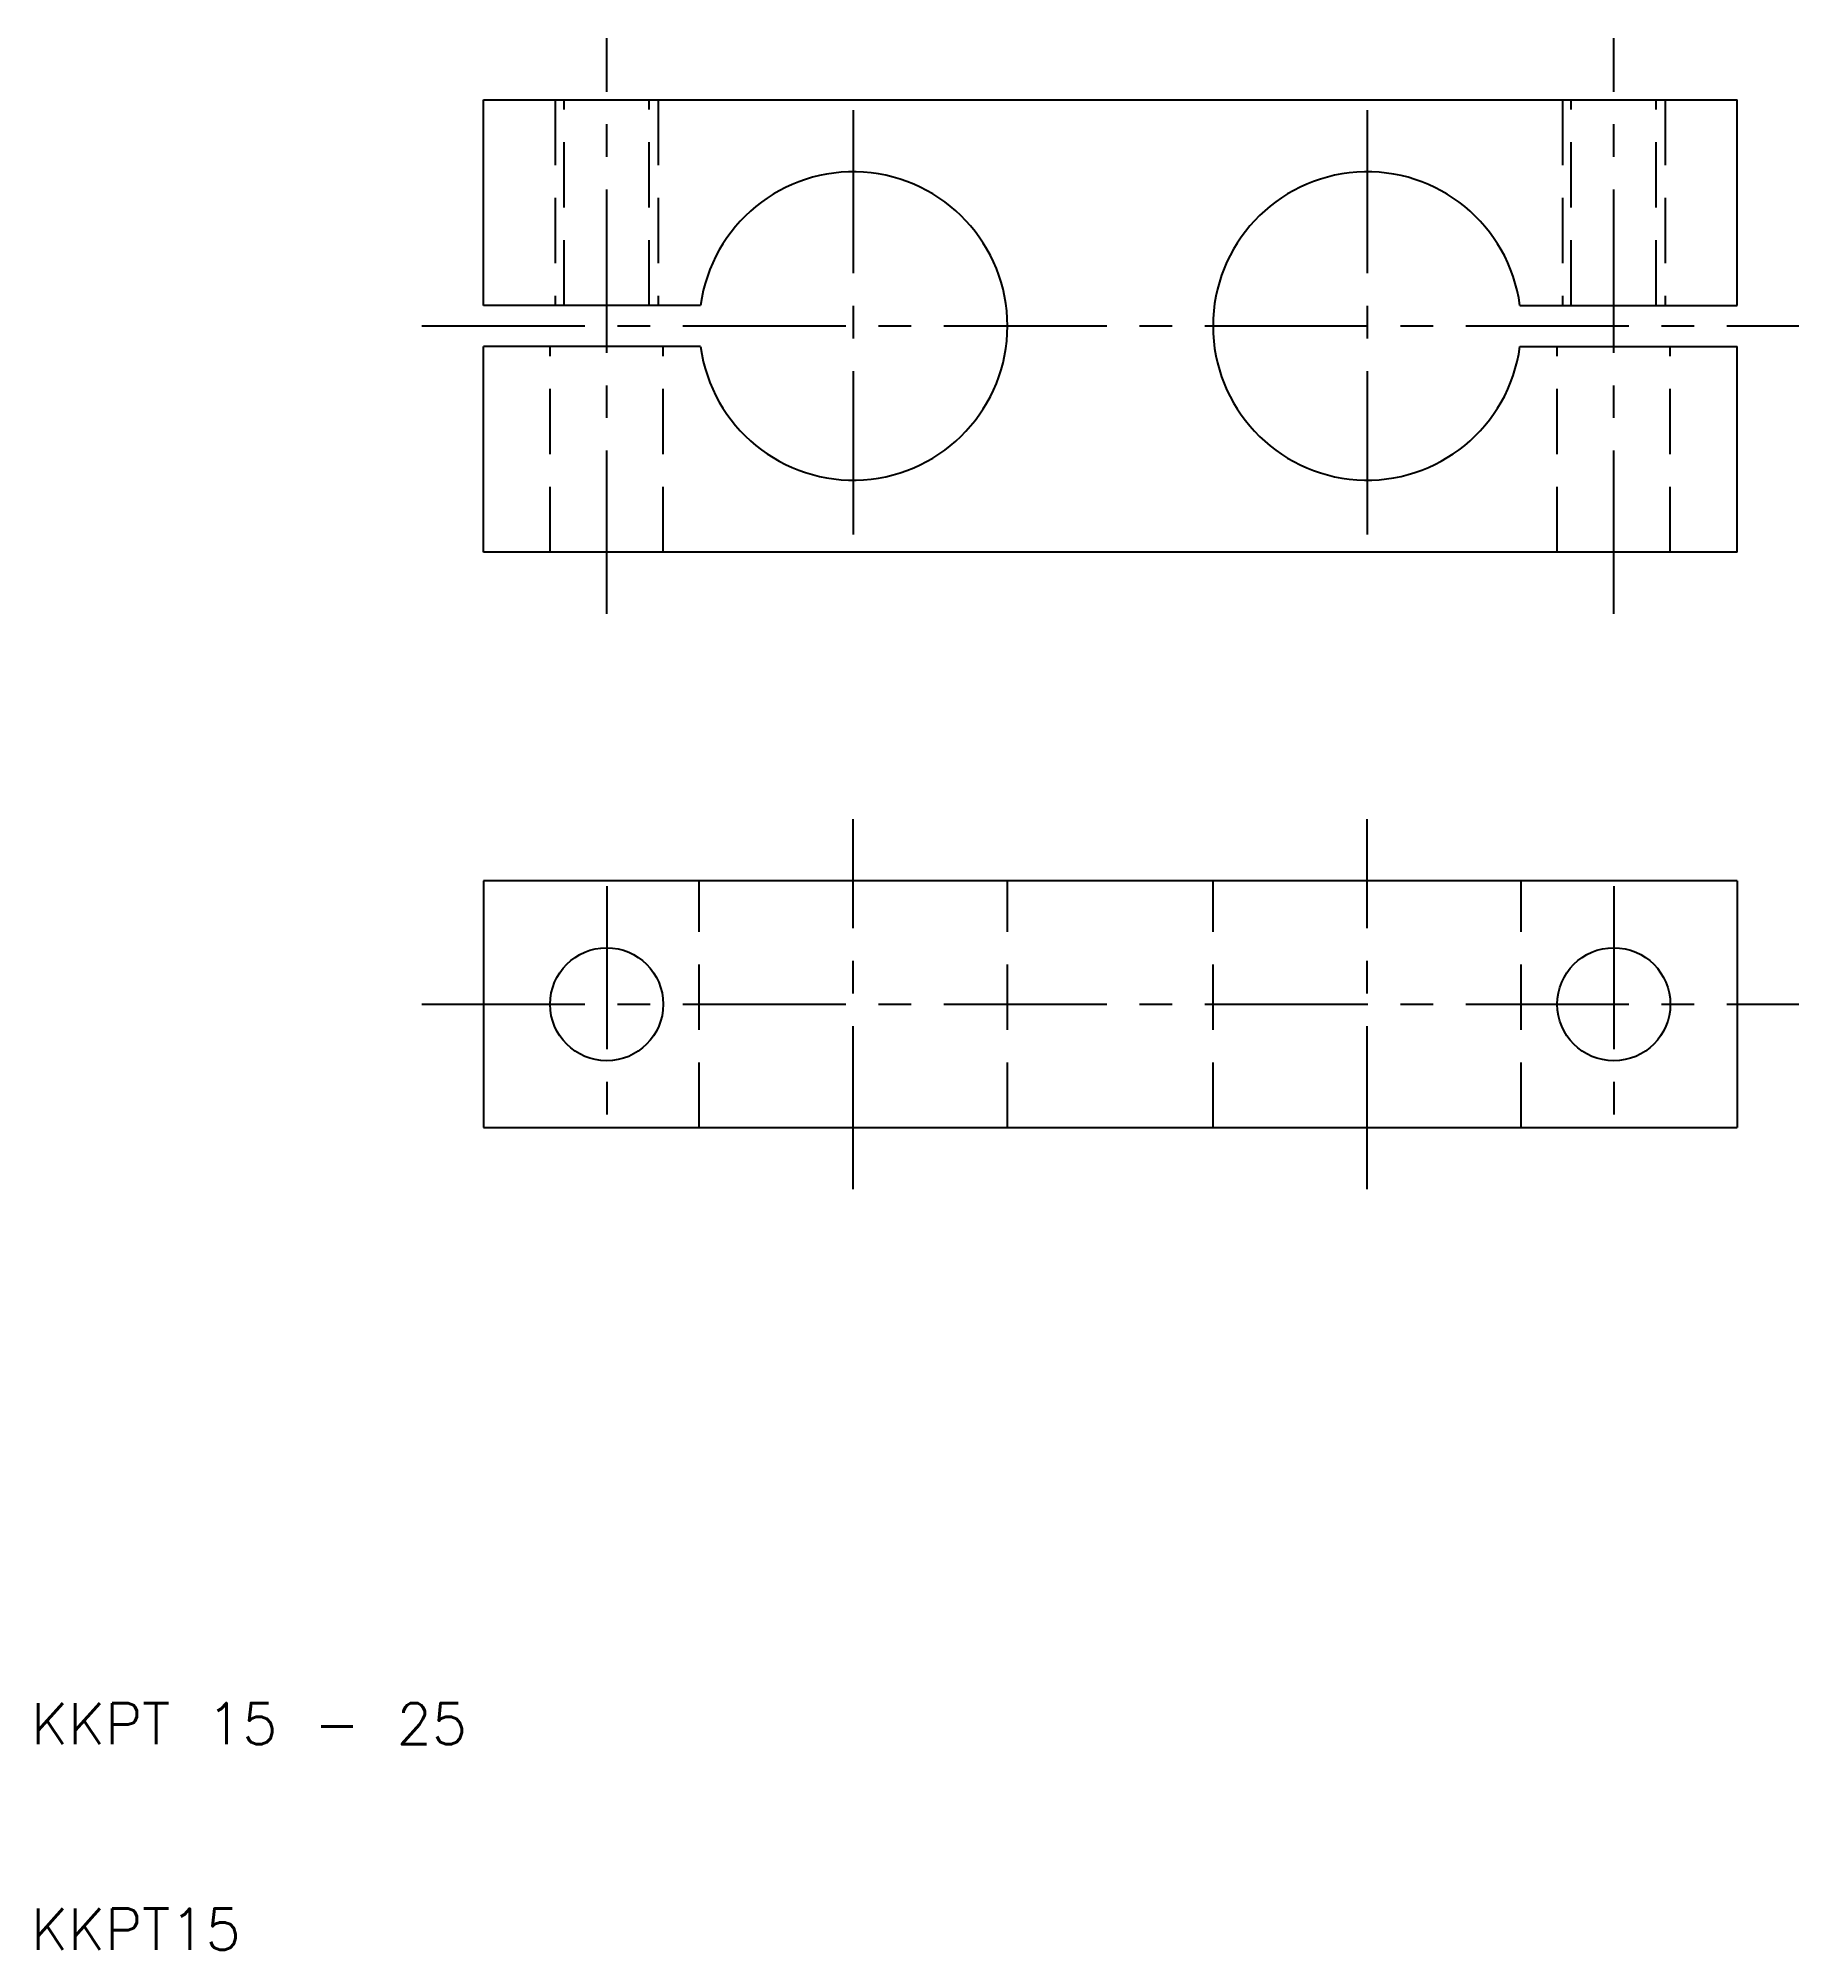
# Model space of a CAD drawing. Extents: x 10.3 to 96, y 10 to 103.
import ezdxf

# ---------------------------------------------------------------- set-up
doc = ezdxf.new("R2010")
doc.units = 0
doc.header["$LTSCALE"] = 0.25
doc.linetypes.add('CENTER', pattern=[50.8, 31.75, -6.35, 6.35, -6.35])
doc.linetypes.add('DASHED', pattern=[19.05, 12.7, -6.35])
doc.layers.get('0').update_dxf_attribs({"linetype": 'CONTINUOUS'})
doc.layers.add('CENTER', color=1, linetype='CENTER')
doc.styles.get("Standard").update_dxf_attribs({"font": 'txt.shx', "bigfont": 'extfont.shx'})

msp = doc.modelspace()

# ---------------------------------------------------------------- linework, layer by layer
for p, q in [((32, 100), (93, 100)), ((32, 90), (32, 100)), ((93, 90), (93, 100)), ((42.567, 90), (32, 90)), ((82.433, 90), (93, 90)), ((32, 78), (32, 88)), ((42.567, 88), (32, 88)), ((82.433, 88), (93, 88)), ((93, 78), (93, 88)), ((93, 78), (32, 78)), ((93, 62), (32, 62)), ((32, 62), (32, 50)), ((93, 62), (93, 50)), ((32, 50), (93, 50))]:
    msp.add_line(p, q)
at = {"color": 3, "linetype": 'DASHED'}
for p, q in [((35.5, 100), (35.5, 90)), ((35.933, 90), (35.933, 100)), ((40.067, 90), (40.067, 100)), ((40.5, 100), (40.5, 90)), ((84.5, 100), (84.5, 90)), ((84.933, 90), (84.933, 100)), ((89.067, 90), (89.067, 100)), ((89.5, 100), (89.5, 90)), ((35.25, 78), (35.25, 88)), ((40.75, 78), (40.75, 88)), ((84.25, 78), (84.25, 88)), ((89.75, 78), (89.75, 88)), ((42.5, 50), (42.5, 62)), ((57.5, 50), (57.5, 62)), ((67.5, 50), (67.5, 62)), ((82.5, 50), (82.5, 62))]:
    msp.add_line(p, q, dxfattribs=at)
for centre in [(38, 56), (87, 56)]:
    msp.add_circle(centre, 2.75)
for centre, start, end in [((50, 89), 187.66226, 172.33774), ((75, 89), 7.66226, 352.33774)]:
    msp.add_arc(centre, 7.5, start, end)
at = {"layer": 'CENTER', "color": 1, "linetype": 'CENTER'}
for p, q in [((38, 75), (38, 103)), ((87, 75), (87, 103)), ((50, 99.5), (50, 78.5)), ((75, 99.5), (75, 78.5)), ((29, 89), (96, 89)), ((50, 47), (50, 65)), ((75, 47), (75, 65)), ((38, 61.75), (38, 50.25)), ((87, 61.75), (87, 50.25)), ((29, 56), (96, 56))]:
    msp.add_line(p, q, dxfattribs=at)

# ---------------------------------------------------------------- texts
for s, p in [('KKPT 15 - 25', (10, 20)), ('KKPT15', (10, 10))]:
    msp.add_text(s, height=2).set_placement(p)

doc.saveas('drawing.dxf')
